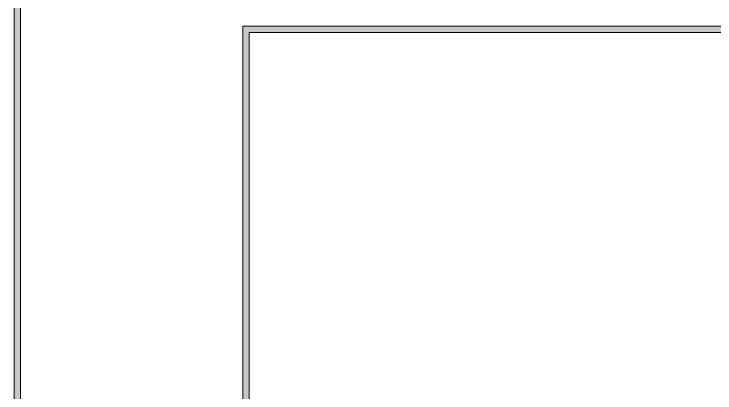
# Model space of a CAD drawing. Header units: inches. Extents: x 2.1 to 77.9, y -73.2 to -6.8.
# Drawn here: x 2.12 to 40.43, y -52.48 to -31.77 of the extents above; entities that cross this region are included whole.
import ezdxf

# ---------------------------------------------------------------- set-up
doc = ezdxf.new("R2010")
doc.units = ezdxf.units.IN
doc.header["$MEASUREMENT"] = 0
doc.layers.add('Calque 1', color=7, linetype='Continuous')

# ---------------------------------------------------------------- blocks, each defined once
blk = doc.blocks.new('block 2')
at = {"layer": 'Calque 1'}
h = blk.add_hatch(color=7, dxfattribs=at)
h.dxf.hatch_style = 2
h.paths.add_polyline_path([(65.382, -32.43), (14.618, -32.43), (14.618, -60.607), (65.382, -60.607)])
h.paths.add_polyline_path([(65.029, -32.782), (65.029, -60.254), (14.971, -60.254), (14.971, -32.782)])
at = {"layer": 'Calque 1', "lineweight": 0}
for points in [[(65.382, -32.43), (14.618, -32.43), (14.618, -60.607), (65.382, -60.607), (65.382, -32.43), (65.382, -32.43)], [(65.029, -32.782), (65.029, -60.254), (14.971, -60.254), (14.971, -32.782), (65.029, -32.782)]]:
    blk.add_lwpolyline(points, dxfattribs=at)
blk = doc.blocks.new('block 29')
at = {"layer": 'Calque 1'}
h = blk.add_hatch(color=7, dxfattribs=at)
h.dxf.hatch_style = 2
edge = h.paths.add_edge_path()
edge.add_spline(control_points=[(72.882, -6.808), (72.882, -6.808), (7.118, -6.808), (7.118, -6.808), (4.356, -6.808), (2.118, -9.047), (2.118, -11.808), (2.118, -11.808), (2.118, -68.192), (2.118, -68.192), (2.118, -70.953), (4.356, -73.192), (7.118, -73.192), (7.118, -73.192), (72.882, -73.192), (72.882, -73.192), (75.644, -73.192), (77.882, -70.953), (77.882, -68.192), (77.882, -68.192), (77.882, -11.808), (77.882, -11.808), (77.882, -9.047), (75.644, -6.808), (72.882, -6.808), (72.882, -6.808), (72.882, -6.808), (72.882, -6.808)], knot_values=[0, 0, 0, 0, 1, 1, 1, 2, 2, 2, 3, 3, 3, 4, 4, 4, 5, 5, 5, 6, 6, 6, 7, 7, 7, 8, 8, 8, 9, 9, 9, 9], degree=3, periodic=1)
edge = h.paths.add_edge_path()
edge.add_spline(control_points=[(72.882, -7.161), (75.444, -7.161), (77.529, -9.246), (77.529, -11.808), (77.529, -11.808), (77.529, -68.192), (77.529, -68.192), (77.529, -70.754), (75.444, -72.839), (72.882, -72.839), (72.882, -72.839), (7.118, -72.839), (7.118, -72.839), (4.556, -72.839), (2.471, -70.754), (2.471, -68.192), (2.471, -68.192), (2.471, -11.808), (2.471, -11.808), (2.471, -9.246), (4.556, -7.161), (7.118, -7.161), (7.118, -7.161), (72.882, -7.161), (72.882, -7.161)], knot_values=[0, 0, 0, 0, 0.352778, 0.352778, 0.352778, 0.705556, 0.705556, 0.705556, 1.058333, 1.058333, 1.058333, 1.411111, 1.411111, 1.411111, 1.763889, 1.763889, 1.763889, 2.116667, 2.116667, 2.116667, 2.469444, 2.469444, 2.469444, 2.822222, 2.822222, 2.822222, 2.822222], degree=3, periodic=0)
edge.add_line((72.882, -7.161), (72.882, -7.161))
at = {"layer": 'Calque 1', "lineweight": 0}
for points, knots in [([(72.882, -6.808), (72.882, -6.808), (7.118, -6.808), (7.118, -6.808), (4.356, -6.808), (2.118, -9.047), (2.118, -11.808), (2.118, -11.808), (2.118, -68.192), (2.118, -68.192), (2.118, -70.953), (4.356, -73.192), (7.118, -73.192), (7.118, -73.192), (72.882, -73.192), (72.882, -73.192), (75.644, -73.192), (77.882, -70.953), (77.882, -68.192), (77.882, -68.192), (77.882, -11.808), (77.882, -11.808), (77.882, -9.047), (75.644, -6.808), (72.882, -6.808), (72.882, -6.808), (72.882, -6.808), (72.882, -6.808)], [0, 0, 0, 0, 1, 1, 1, 2, 2, 2, 3, 3, 3, 4, 4, 4, 5, 5, 5, 6, 6, 6, 7, 7, 7, 8, 8, 8, 9, 9, 9, 9]), ([(72.882, -7.161), (75.444, -7.161), (77.529, -9.246), (77.529, -11.808), (77.529, -11.808), (77.529, -68.192), (77.529, -68.192), (77.529, -70.754), (75.444, -72.839), (72.882, -72.839), (72.882, -72.839), (7.118, -72.839), (7.118, -72.839), (4.556, -72.839), (2.471, -70.754), (2.471, -68.192), (2.471, -68.192), (2.471, -11.808), (2.471, -11.808), (2.471, -9.246), (4.556, -7.161), (7.118, -7.161), (7.118, -7.161), (72.882, -7.161), (72.882, -7.161)], [0, 0, 0, 0, 1, 1, 1, 2, 2, 2, 3, 3, 3, 4, 4, 4, 5, 5, 5, 6, 6, 6, 7, 7, 7, 8, 8, 8, 8])]:
    blk.add_open_spline(points, degree=3, knots=knots, dxfattribs=at)

msp = doc.modelspace()

# ---------------------------------------------------------------- block references
at = {"layer": 'Calque 1'}
for name in ['block 29', 'block 2']:
    msp.add_blockref(name, (0, 0), dxfattribs=at)

doc.saveas('drawing.dxf')
